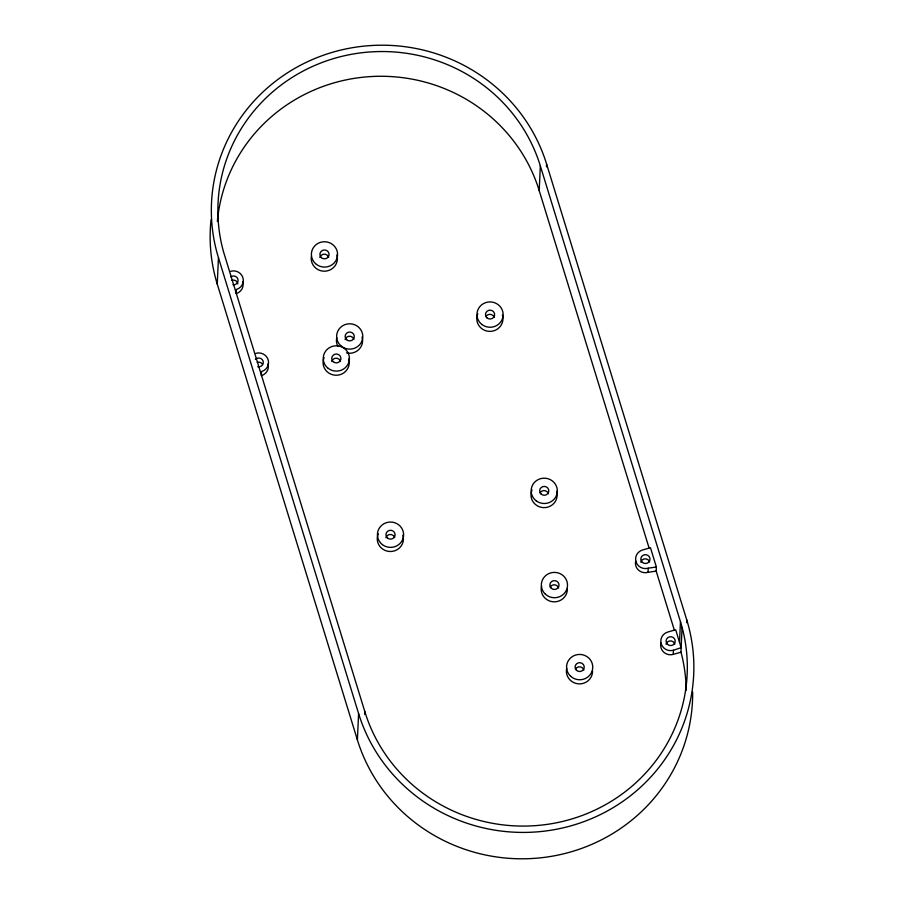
<?xml version="1.0" encoding="UTF-8"?>
<svg xmlns="http://www.w3.org/2000/svg" width="904" height="904" viewBox="0 0 904 904"><rect width="100%" height="100%" fill="white"/><g stroke="black" fill="none" stroke-linecap="round" stroke-linejoin="round"><path stroke-width="1.36" d="M692.656 691.91A171.206 165.681 2.6 0 1 547.022 857.015A171.206 165.681 2.6 0 1 357.396 739.924L217.254 284.082L218.452 257.708A171.206 165.681 2.6 0 1 333.666 51.957A171.206 165.681 2.6 0 1 546.604 164.076L686.746 619.918L686.622 622.686M357.396 739.924L358.594 713.55L218.452 257.708M364.741 714.499L364.866 711.742L223.548 251.9A164.664 159.341 2.6 0 1 337.61 57.449A164.664 159.341 2.6 0 1 540.332 165.873L680.463 621.692A164.935 159.601 2.6 0 1 682.011 627.071L682.373 628.416A164.664 159.341 2.6 0 1 566.209 820.538A164.664 159.341 2.6 0 1 364.866 711.742M649.027 547.813L539.213 190.608L540.332 165.873M546.479 166.844L546.604 164.076M656.18 571.091L648.032 572.322L648.224 568.209A9.82 9.503 2.6 0 1 636.009 561.779A9.82 9.503 2.6 0 1 642.608 549.971L650.462 547.734L656.372 566.966L656.18 571.091L674.26 629.896M682.068 627.455L680.949 652.179L673.254 654.383L673.446 650.259A9.82 9.503 2.6 0 1 661.231 643.829A9.82 9.503 2.6 0 1 667.841 632.02L675.683 629.783L679.525 642.303A164.935 159.601 2.6 0 1 681.074 647.671L673.446 650.259M679.525 642.303L680.463 621.692M648.224 568.209L656.372 566.966M680.949 652.179L681.243 653.14A164.664 159.341 2.6 0 1 686.192 690.317M485.843 316.592A4.588 4.43 2.6 0 1 494.262 317.451M502.409 315.089A13.097 12.667 2.6 0 1 489.143 331.361A13.097 12.667 2.6 0 1 477.843 313.677M556.593 491.347A13.097 12.667 2.6 0 1 543.327 507.619A13.097 12.667 2.6 0 1 532.027 489.934M540.027 492.849A4.588 4.43 2.6 0 1 548.445 493.72M402.868 535.213A13.097 12.667 2.6 0 1 389.601 551.485A13.097 12.667 2.6 0 1 378.301 533.801M385.884 537.79A4.588 4.43 2.6 0 1 394.732 537.575M348.684 358.944A13.097 12.667 2.6 0 1 335.418 375.228A13.097 12.667 2.6 0 1 324.118 357.543M331.689 361.532A4.588 4.43 2.6 0 1 340.537 361.317M665.999 644.224A4.588 4.43 2.6 0 1 674.847 644.01M640.766 562.164A4.588 4.43 2.6 0 1 649.626 561.96M648.032 572.322A9.82 9.503 2.6 0 1 635.681 560.977M673.254 654.383A9.82 9.503 2.6 0 1 660.903 643.026M217.254 284.082A171.206 165.681 2.6 0 1 211.05 219.695M686.746 619.918A171.206 165.681 2.6 0 1 571.531 825.668A171.206 165.681 2.6 0 1 358.594 713.55M217.355 221.491A164.664 159.341 2.6 0 1 364.674 77.043A164.664 159.341 2.6 0 1 539.213 190.608M575.441 669.096A4.588 4.43 2.6 0 1 583.871 669.966M550.22 587.046A4.588 4.43 2.6 0 1 558.638 587.916M567.339 588.854A13.097 12.667 2.6 0 1 552.898 601.77A13.097 12.667 2.6 0 1 541.519 586.199M592.561 670.915A13.097 12.667 2.6 0 1 578.131 683.819A13.097 12.667 2.6 0 1 566.74 668.248M257.244 362.301A4.588 4.43 2.6 0 1 262.454 364.244M231.537 280.409A4.588 4.43 2.6 0 1 237.865 283.901M319.846 257.493A4.588 4.43 2.6 0 1 328.694 257.29M345.068 339.554A4.588 4.43 2.6 0 1 353.916 339.339M362.075 337.011A13.097 12.667 2.6 0 1 346.492 352.91M337.813 346.232A13.097 12.667 2.6 0 1 336.785 337.61M336.853 254.962A13.097 12.667 2.6 0 1 325.225 271.177A13.097 12.667 2.6 0 1 311.349 256.646M242.735 281.811A9.82 9.503 2.6 0 1 236.125 293.619L236.317 289.495A9.82 9.503 2.6 0 0 242.916 277.697A9.82 9.503 2.6 0 0 230.701 271.256M267.957 363.871A9.82 9.503 2.6 0 1 261.346 375.668L261.538 371.544A9.82 9.503 2.6 0 0 268.149 359.747A9.82 9.503 2.6 0 0 255.934 353.317M230.701 276.873A4.588 4.43 2.6 0 1 237.933 279.212A4.588 4.43 2.6 0 1 232.938 284.783M255.403 359.374A4.588 4.43 2.6 0 1 263.132 361.182A4.588 4.43 2.6 0 1 257.674 366.741M481.956 324.525A13.097 12.667 2.6 0 0 503.019 316.434A13.097 12.667 2.6 0 0 485.199 302.806A13.097 12.667 2.6 0 0 481.956 324.525M486.906 317.801A4.588 4.43 2.6 0 0 494.511 315.632A4.588 4.43 2.6 0 0 488.748 310.332A4.588 4.43 2.6 0 0 486.906 317.801M541.101 494.059A4.588 4.43 2.6 0 0 548.705 491.889A4.588 4.43 2.6 0 0 542.942 486.589A4.588 4.43 2.6 0 0 541.101 494.059M536.151 500.782A13.097 12.667 2.6 0 0 557.203 492.691A13.097 12.667 2.6 0 0 539.383 479.063A13.097 12.667 2.6 0 0 536.151 500.782M333.192 361.668A4.588 4.43 2.6 0 0 340.797 359.498A4.588 4.43 2.6 0 0 335.034 354.198A4.588 4.43 2.6 0 0 333.192 361.668M328.231 368.38A13.097 12.667 2.6 0 0 349.294 360.3A13.097 12.667 2.6 0 0 331.474 346.673A13.097 12.667 2.6 0 0 328.231 368.38M382.426 544.649A13.097 12.667 2.6 0 0 403.489 536.558A13.097 12.667 2.6 0 0 385.669 522.93A13.097 12.667 2.6 0 0 382.426 544.649M387.375 537.925A4.588 4.43 2.6 0 0 394.98 535.756A4.588 4.43 2.6 0 0 389.217 530.456A4.588 4.43 2.6 0 0 387.375 537.925M545.44 594.233A13.097 12.667 2.6 0 0 567.17 588.029A13.097 12.667 2.6 0 0 550.706 572.899A13.097 12.667 2.6 0 0 545.44 594.233M551.293 588.267A4.588 4.43 2.6 0 0 558.898 586.086A4.588 4.43 2.6 0 0 553.135 580.797A4.588 4.43 2.6 0 0 551.293 588.267M570.661 676.282A13.097 12.667 2.6 0 0 592.402 670.079A13.097 12.667 2.6 0 0 575.927 654.948A13.097 12.667 2.6 0 0 570.661 676.282M576.515 670.316A4.588 4.43 2.6 0 0 584.12 668.146A4.588 4.43 2.6 0 0 578.357 662.847A4.588 4.43 2.6 0 0 576.515 670.316M340.718 345.644A13.097 12.667 2.6 0 0 362.447 339.452A13.097 12.667 2.6 0 0 345.972 324.31A13.097 12.667 2.6 0 0 340.718 345.644M346.56 339.678A4.588 4.43 2.6 0 0 354.165 337.508A4.588 4.43 2.6 0 0 348.402 332.22A4.588 4.43 2.6 0 0 346.56 339.678M315.485 263.595A13.097 12.667 2.6 0 0 337.226 257.391A13.097 12.667 2.6 0 0 320.75 242.261A13.097 12.667 2.6 0 0 315.485 263.595M321.338 257.629A4.588 4.43 2.6 0 0 328.943 255.459A4.588 4.43 2.6 0 0 323.18 250.159A4.588 4.43 2.6 0 0 321.338 257.629M642.269 562.299A4.588 4.43 2.6 0 0 649.874 560.13A4.588 4.43 2.6 0 0 644.111 554.83A4.588 4.43 2.6 0 0 642.269 562.299M667.491 644.349A4.588 4.43 2.6 0 0 675.096 642.179A4.588 4.43 2.6 0 0 669.333 636.891A4.588 4.43 2.6 0 0 667.491 644.349"/></g></svg>
